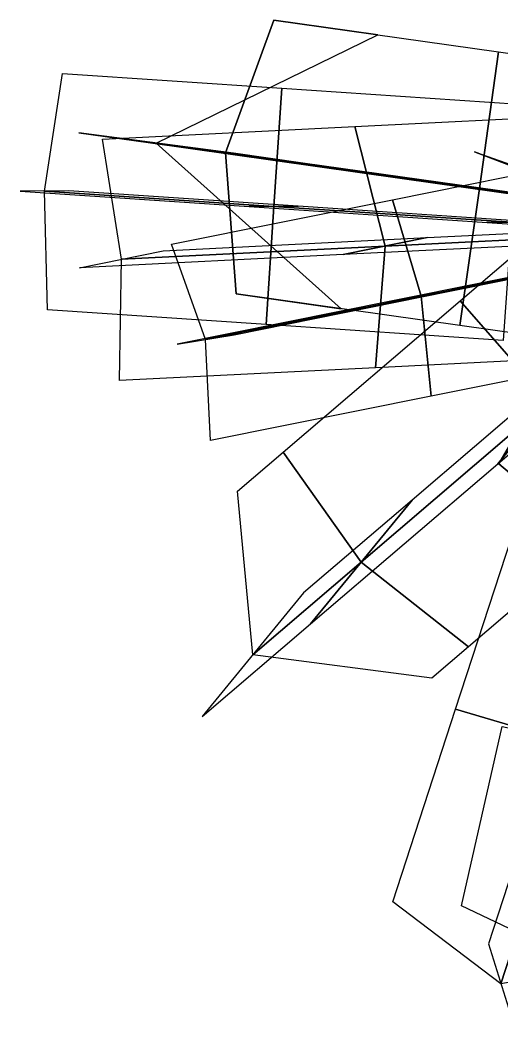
# Model space of a CAD drawing. Header units: metres. Extents: x -1.65 to 1.74, y -0.75 to 2.6.
# Drawn here: x -1.648 to -0.519, y -0.748 to 1.605 of the extents above; entities that cross this region are included whole.
import ezdxf

# ---------------------------------------------------------------- set-up
doc = ezdxf.new("R2010")
doc.units = ezdxf.units.M

msp = doc.modelspace()

# ---------------------------------------------------------------- linework, layer by layer
at = {"layer": 'coconut_palm10_leaves'}
for points in [[(-1.053557, 1.605183, 4.449061), (-1.167383, 1.294032, 4.636529), (-1.32919, 1.316872, 3.659873), (-0.810211, 1.570834, 3.30549)], [(-0.527739, 1.530962, 4.986833), (-0.572213, 1.210022, 5.01818), (-1.167383, 1.294032, 4.636529), (-1.053557, 1.605183, 4.449061)], [(0.11495, 1.440243, 4.988122), (0.069119, 1.119495, 4.985565), (-0.572213, 1.210022, 5.01818), (-0.527739, 1.530962, 4.986833)], [(-1.034986, 1.44537, 4.807634), (-1.054181, 1.168468, 4.848542), (-1.591182, 1.204415, 4.606052), (-1.548635, 1.479754, 4.476978)], [(-0.47883, 1.408141, 4.898418), (-0.497043, 1.131173, 4.901593), (-1.054181, 1.168468, 4.848542), (-1.034986, 1.44537, 4.807634)], [(-0.330542, 1.38227, 5.395927), (-0.292526, 1.100206, 5.416507), (-0.792931, 1.075349, 5.715624), (-0.864196, 1.355761, 5.638595)], [(-0.864196, 1.355761, 5.638595), (-0.792931, 1.075349, 5.715624), (-1.410945, 1.044649, 5.750206), (-1.455209, 1.326403, 5.559545)], [(-0.134571, 1.359637, 5.032545), (0.069695, 1.120492, 4.991076), (-0.410311, 0.709994, 4.927351), (-0.617047, 0.947027, 4.947426)], [(-1.348568, 1.31794, 4.797354), (-0.986198, 1.270124, 4.475705), (-1.148005, 1.292964, 3.499048), (-1.510375, 1.34078, 3.820698)], [(-0.753398, 1.23393, 5.179005), (-0.391029, 1.186114, 4.857356), (-0.986198, 1.270124, 4.475705), (-1.348568, 1.31794, 4.797354)], [(-1.167383, 1.294032, 4.636529), (-1.141977, 0.963228, 4.444309), (-0.896306, 0.928551, 3.302985), (-1.32919, 1.316872, 3.659873)], [(-0.58342, 1.296194, 4.312012), (-0.31826, 1.195045, 4.169713), (-0.318648, 1.195181, 3.726164), (-0.583808, 1.29633, 3.868463)], [(-0.379326, 1.22473, 4.615278), (-0.114166, 1.123582, 4.472979), (-0.31826, 1.195045, 4.169713), (-0.58342, 1.296194, 4.312012)], [(-0.572213, 1.210022, 5.01818), (-0.6183, 0.889309, 4.981602), (-1.141977, 0.963228, 4.444309), (-1.167383, 1.294032, 4.636529)], [(-0.334495, 1.272887, 5.256045), (-0.285045, 1.043438, 5.25983), (-0.708509, 0.958169, 5.463741), (-0.77552, 1.184082, 5.428857)], [(-0.049182, 0.975813, 5.190366), (0.188572, 1.265172, 4.791785), (-0.291434, 0.854674, 4.728061), (-0.529188, 0.565315, 5.126642)], [(-0.112065, 1.143403, 5.14639), (0.250304, 1.095587, 4.82474), (-0.391029, 1.186114, 4.857356), (-0.753398, 1.23393, 5.179005)], [(-1.111335, 1.168179, 5.109828), (-0.997026, 1.168758, 4.587256), (-1.534028, 1.204705, 4.344766), (-1.648337, 1.204126, 4.867338)], [(-1.054181, 1.168468, 4.848542), (-1.071729, 0.891456, 4.798929), (-1.583766, 0.925732, 4.468489), (-1.591182, 1.204415, 4.606052)], [(0.069119, 1.119495, 4.985565), (0.023288, 0.798747, 4.983008), (-0.6183, 0.889309, 4.981602), (-0.572213, 1.210022, 5.01818)], [(-0.77552, 1.184082, 5.428857), (-0.708509, 0.958169, 5.463741), (-1.213539, 0.856477, 5.475855), (-1.293488, 1.079784, 5.3623)], [(-0.554198, 1.130884, 5.162879), (-0.439889, 1.131463, 4.640307), (-0.997026, 1.168758, 4.587256), (-1.111335, 1.168179, 5.109828)], [(-0.497043, 1.131173, 4.901593), (-0.516659, 0.854299, 4.88974), (-1.071729, 0.891456, 4.798929), (-1.054181, 1.168468, 4.848542)], [(-0.002603, 1.09396, 5.107375), (0.111706, 1.094539, 4.584804), (-0.439889, 1.131463, 4.640307), (-0.554198, 1.130884, 5.162879)], [(-0.194458, 1.120126, 5.658269), (-0.390594, 1.080286, 5.174744), (-0.890999, 1.055428, 5.473861), (-0.694862, 1.095269, 5.957386)], [(-0.694862, 1.095269, 5.957386), (-0.890999, 1.055428, 5.473861), (-1.509013, 1.024729, 5.508443), (-1.312877, 1.064569, 5.991968)], [(-0.292526, 1.100206, 5.416507), (-0.276474, 0.817051, 5.418447), (-0.815686, 0.790266, 5.666098), (-0.792931, 1.075349, 5.715624)], [(-0.792931, 1.075349, 5.715624), (-0.815686, 0.790266, 5.666098), (-1.415052, 0.760493, 5.589896), (-1.410945, 1.044649, 5.750206)], [(-0.218098, 1.054681, 5.470918), (-0.351992, 1.032195, 5.048743), (-0.775456, 0.946926, 5.252654), (-0.641561, 0.969412, 5.674828)], [(-0.285045, 1.043438, 5.25983), (-0.244828, 0.812129, 5.252336), (-0.685224, 0.723451, 5.424704), (-0.708509, 0.958169, 5.463741)], [(-0.641561, 0.969412, 5.674828), (-0.775456, 0.946926, 5.252654), (-1.280486, 0.845234, 5.264768), (-1.146591, 0.86772, 5.686943)], [(-0.708509, 0.958169, 5.463741), (-0.685224, 0.723451, 5.424704), (-1.202181, 0.619357, 5.357732), (-1.213539, 0.856477, 5.475855)], [(-0.617047, 0.947027, 4.947426), (-0.410311, 0.709994, 4.927351), (-0.848963, 0.334862, 4.602813), (-1.031895, 0.592252, 4.52205)], [(-0.526594, 0.564867, 4.379239), (-0.343288, 0.410309, 4.441423), (-0.268772, 0.538442, 3.67425), (-0.323417, 0.914236, 3.559187)], [(-0.529188, 0.565315, 5.126642), (-0.291434, 0.854674, 4.728061), (-0.730086, 0.479542, 4.403523), (-0.96784, 0.190182, 4.802104)], [(-0.378543, 0.819443, 4.881876), (-0.170703, 0.707073, 4.855454), (-0.343288, 0.410309, 4.441423), (-0.526594, 0.564867, 4.379239)], [(-0.410311, 0.709994, 4.927351), (-0.199812, 0.47618, 4.86523), (-0.597902, 0.135736, 4.446013), (-0.848963, 0.334862, 4.602813)], [(-0.418274, 0.633101, 4.989816), (-0.13803, 0.523106, 4.940303), (-0.339706, -0.095437, 4.896187), (-0.628043, -0.010263, 4.839308)], [(-1.031895, 0.592252, 4.52205), (-0.848963, 0.334862, 4.602813), (-1.103057, 0.117562, 3.875089), (-1.138676, 0.500933, 3.618844)], [(-0.96784, 0.190182, 4.802104), (-0.730086, 0.479542, 4.403523), (-0.98418, 0.262242, 3.675798), (-1.221934, -0.027118, 4.074379)], [(-0.848963, 0.334862, 4.602813), (-0.597902, 0.135736, 4.446013), (-0.683507, 0.062526, 3.56264), (-1.103057, 0.117562, 3.875089)], [(-0.628043, -0.010263, 4.839308), (-0.339706, -0.095437, 4.896187), (-0.521838, -0.654039, 4.364518), (-0.775129, -0.46138, 4.08263)], [(-0.310355, -0.189299, 5.138196), (-0.369056, -0.001576, 4.654179), (-0.551188, -0.560178, 4.122509), (-0.492487, -0.747901, 4.606527)], [(-0.518472, -0.050853, 4.477511), (-0.230967, -0.11394, 4.480649), (-0.341357, -0.600516, 4.001362), (-0.613883, -0.47141, 3.849277)], [(-0.339706, -0.095437, 4.896187), (-0.058769, -0.203307, 4.689474), (-0.186355, -0.594617, 3.946954), (-0.521838, -0.654039, 4.364518)]]:
    msp.add_3dface(points, dxfattribs=at)

doc.saveas('drawing.dxf')
